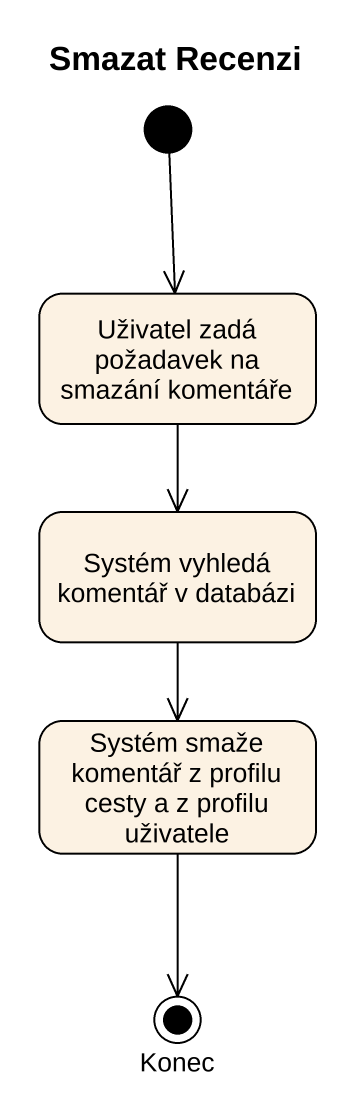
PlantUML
@startuml
title Smazat Recenzi
hide empty description
state "Uživatel zadá požadavek na smazání komentáře" as Uživatel_zadá_požadavek_na
state "Systém vyhledá komentář v databázi" as Systém_vyhledá_komentář_v
state "Systém smaže komentář z profilu cesty a z profilu uživatele" as Systém_smaže_komentář_z
state Konec <<end>>
[*] --> Uživatel_zadá_požadavek_na
Uživatel_zadá_požadavek_na --> Systém_vyhledá_komentář_v
Systém_vyhledá_komentář_v --> Systém_smaže_komentář_z
Systém_smaže_komentář_z --> Konec
@enduml
